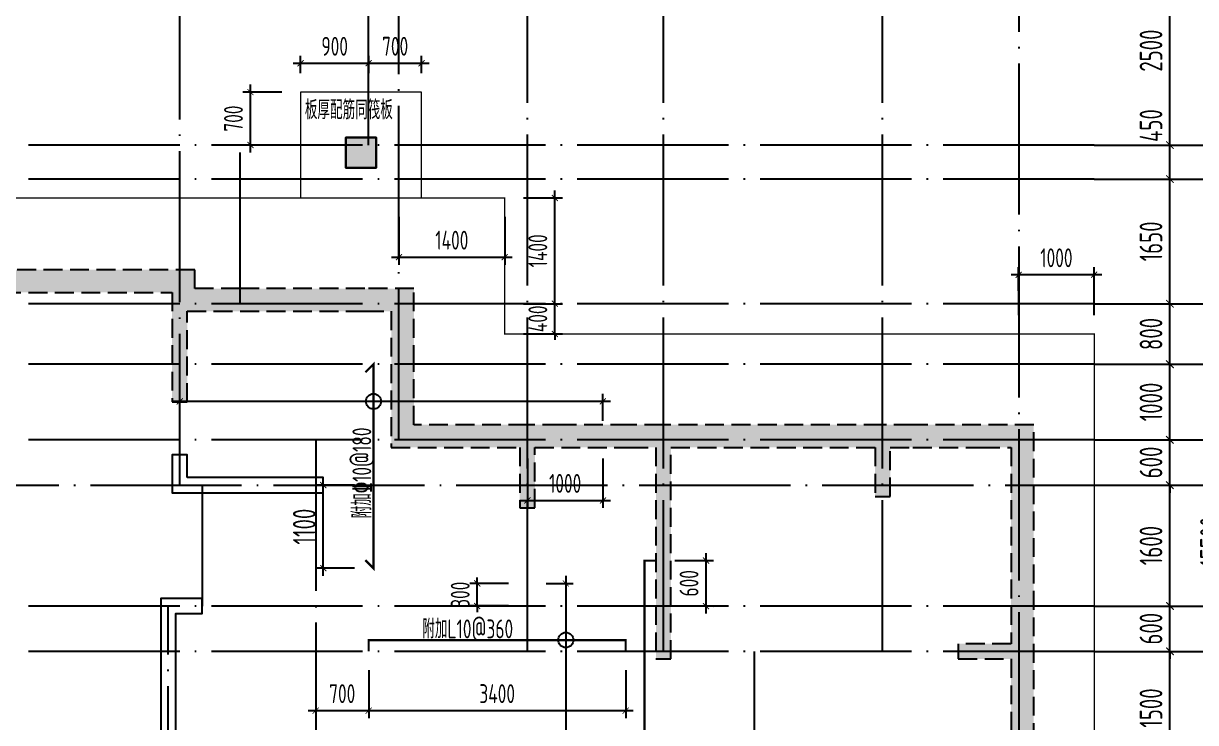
# Model space of a CAD drawing. Extents: x -461650 to 361314, y 245336 to 769729.
# Drawn here: x -174122 to -158616, y 714305 to 723557 of the extents above; entities that cross this region are included whole.
import ezdxf

# ---------------------------------------------------------------- set-up
doc = ezdxf.new("R2010")
doc.units = 0
doc.header["$LTSCALE"] = 1000
doc.linetypes.add('DASH', pattern=[0.35, 0.25, -0.1])
doc.linetypes.add('DOTE', pattern=[2.42, 2, -0.2, 0.02, -0.2])
doc.layers.get('0').update_dxf_attribs({"linetype": 'CONTINUOUS'})
doc.layers.get('DEFPOINTS').update_dxf_attribs({"linetype": 'CONTINUOUS'})
for name, color, linetype in [('A-AXIS', 1, 'CONTINUOUS'), ('A-DOTE', 10, 'DOTE'), ('S-B板配筋', 6, 'CONTINUOUS'), ('S-B板配筋号', 7, 'CONTINUOUS'), ('S-J基础底板', 5, 'CONTINUOUS'), ('S-J基础底板标注', 3, 'CONTINUOUS'), ('S-Q墙填充', 252, 'CONTINUOUS'), ('S-Q墙实线', 6, 'CONTINUOUS'), ('S-Q墙虚线', 6, 'DASH'), ('S-Y一般标注', 3, 'CONTINUOUS'), ('独立基础', 2, 'CONTINUOUS')]:
    doc.layers.add(name, color=color, linetype=linetype)
doc.layers.add('PUB_HATCH', color=8, linetype='CONTINUOUS', lineweight=9)
doc.styles.add('TSSD_DIMENSION', font='Tssdeng.shx', dxfattribs={"width": 0.7, "bigfont": 'tssdchn.shx'})
doc.styles.add('TSSD_REIN', font='tssdeng.shx', dxfattribs={"width": 0.7, "height": 300, "bigfont": 'tssdchn.shx'})
doc.dimstyles.new('TSSD_100_100', dxfattribs={"dimtxt": 300, "dimasz": 100, "dimexe": 100, "dimexo": 250, "dimgap": 100, "dimtad": 1, "dimdec": 0, "dimzin": 0, "dimdsep": 46, "dimtxsty": 'TSSD_DIMENSION', "dimblk": 'ARCHTICK', "dimcen": 0, "dimdle": 100, "dimclrt": 7, "dimadec": 0, "dimazin": 0, "dimtfac": 1, "dimtdec": 0, "dimtix": 1, "dimtmove": 2, "dimatfit": 3, "dimldrblk": 'ARCHTICK', "dimfxl": 0, "dimtolj": 1, "dimtzin": 0, "dimarcsym": 0})
doc.dimstyles.new('TSSD_100_100$0', dxfattribs={"dimtxt": 300, "dimasz": 80, "dimexe": 100, "dimexo": 250, "dimgap": 100, "dimtad": 1, "dimdec": 0, "dimzin": 0, "dimdsep": 46, "dimtxsty": 'TSSD_DIMENSION', "dimblk": 'ARCHTICK', "dimcen": 0, "dimdle": 100, "dimclrd": 3, "dimclre": 3, "dimclrt": 7, "dimadec": 0, "dimazin": 0, "dimtfac": 1, "dimtdec": 0, "dimtix": 1, "dimtmove": 2, "dimatfit": 3, "dimldrblk": 'ARCHTICK', "dimfxl": 0, "dimtolj": 1, "dimtzin": 0, "dimarcsym": 0})

# ---------------------------------------------------------------- blocks, each defined once
blk = doc.blocks.new('_ArchTick')
at = {"color": 0, "linetype": 'ByBlock', "const_width": 0.15}
blk.add_lwpolyline([(-0.5, -0.5), (0.5, 0.5)], dxfattribs=at)
blk = doc.blocks.new('*D48')
at = {"layer": 'DEFPOINTS', "color": 0}
for p in [(-171119, 722648), (-170455, 722648), (-170455, 721948)]:
    blk.add_point(p, dxfattribs=at)
at = {"layer": 'S-J基础底板标注', "color": 3, "lineweight": -2}
for p, q in [((-171119, 721848), (-171119, 722748)), ((-170705, 722648), (-171219, 722648)), ((-170705, 721948), (-171219, 721948))]:
    blk.add_line(p, q, dxfattribs=at)
at = {"layer": 'S-J基础底板标注', "color": 3, "lineweight": -2, "xscale": 80, "yscale": 80, "zscale": 80}
for p, rotation in [((-171119, 722648), 90), ((-171119, 721948), 270)]:
    blk.add_blockref('_ArchTick', p, dxfattribs=dict(at, rotation=rotation))
at = {"layer": 'S-J基础底板标注', "color": 7, "insert": (-171344, 722298), "char_height": 250, "attachment_point": 5, "rotation": 90, "style": 'TSSD_DIMENSION'}
blk.add_mtext('\\A1;700', dxfattribs=at)
blk = doc.blocks.new('*D61')
at = {"layer": 'DEFPOINTS', "color": 0}
for p in [(-168855, 723030), (-169555, 722648), (-168855, 722648)]:
    blk.add_point(p, dxfattribs=at)
at = {"layer": 'S-J基础底板标注', "color": 3, "lineweight": -2}
for p, q in [((-169555, 722898), (-169555, 723130)), ((-168855, 722898), (-168855, 723130)), ((-169655, 723030), (-168755, 723030))]:
    blk.add_line(p, q, dxfattribs=at)
at = {"layer": 'S-J基础底板标注', "color": 3, "lineweight": -2, "xscale": 80, "yscale": 80, "zscale": 80, "rotation": 180}
blk.add_blockref('_ArchTick', (-169555, 723030), dxfattribs=at)
at = {"layer": 'S-J基础底板标注', "color": 3, "lineweight": -2, "xscale": 80, "yscale": 80, "zscale": 80}
blk.add_blockref('_ArchTick', (-168855, 723030), dxfattribs=at)
at = {"layer": 'S-J基础底板标注', "color": 7, "insert": (-169205, 723255), "char_height": 250, "attachment_point": 5, "style": 'TSSD_DIMENSION'}
blk.add_mtext('\\A1;700', dxfattribs=at)
blk = doc.blocks.new('*D63')
at = {"layer": 'DEFPOINTS', "color": 0}
for p in [(-169555, 723030), (-170455, 722648), (-169555, 722648)]:
    blk.add_point(p, dxfattribs=at)
at = {"layer": 'S-J基础底板标注', "color": 3, "lineweight": -2}
for p, q in [((-170455, 722898), (-170455, 723130)), ((-169555, 722898), (-169555, 723130)), ((-170555, 723030), (-169455, 723030))]:
    blk.add_line(p, q, dxfattribs=at)
at = {"layer": 'S-J基础底板标注', "color": 3, "lineweight": -2, "xscale": 80, "yscale": 80, "zscale": 80, "rotation": 180}
blk.add_blockref('_ArchTick', (-170455, 723030), dxfattribs=at)
at = {"layer": 'S-J基础底板标注', "color": 3, "lineweight": -2, "xscale": 80, "yscale": 80, "zscale": 80}
blk.add_blockref('_ArchTick', (-169555, 723030), dxfattribs=at)
at = {"layer": 'S-J基础底板标注', "color": 7, "insert": (-170005, 723255), "char_height": 250, "attachment_point": 5, "style": 'TSSD_DIMENSION'}
blk.add_mtext('\\A1;900', dxfattribs=at)
blk = doc.blocks.new('*D69')
at = {"layer": 'DEFPOINTS', "color": 0}
for p in [(-160957, 720231), (-160956, 719447), (-159956, 719448)]:
    blk.add_point(p, dxfattribs=at)
at = {"layer": 'S-J基础底板标注', "color": 3, "lineweight": -2}
for p, q in [((-160956, 719697), (-160957, 720331)), ((-159956, 719698), (-159957, 720332)), ((-159857, 720232), (-161057, 720231))]:
    blk.add_line(p, q, dxfattribs=at)
at = {"layer": 'S-J基础底板标注', "color": 3, "lineweight": -2, "xscale": 80, "yscale": 80, "zscale": 80}
for p, rotation in [((-160957, 720231), 180.0573255938105), ((-159957, 720232), 0.0573255938105266)]:
    blk.add_blockref('_ArchTick', p, dxfattribs=dict(at, rotation=rotation))
at = {"layer": 'S-J基础底板标注', "color": 7, "insert": (-160457, 720456), "char_height": 250, "attachment_point": 5, "rotation": 0.0573, "style": 'TSSD_DIMENSION'}
blk.add_mtext('\\A1;1000', dxfattribs=at)
blk = doc.blocks.new('*D1678')
at = {"layer": 'DEFPOINTS', "color": 0}
for p in [(55600, 10900), (56600, 10900), (55600, 9400)]:
    blk.add_point(p, dxfattribs=at)
at = {"layer": 'S-Y一般标注', "color": 0, "lineweight": -2}
for p, q in [((55850, 10900), (56700, 10900)), ((56600, 9300), (56600, 11000)), ((55850, 9400), (56700, 9400))]:
    blk.add_line(p, q, dxfattribs=at)
at = {"layer": 'S-Y一般标注', "color": 0, "lineweight": -2, "xscale": 100, "yscale": 100, "zscale": 100}
for p, rotation in [((56600, 10900), 90), ((56600, 9400), 270)]:
    blk.add_blockref('_ArchTick', p, dxfattribs=dict(at, rotation=rotation))
at = {"layer": 'S-Y一般标注', "color": 7, "insert": (56350, 10150), "char_height": 300, "attachment_point": 5, "rotation": 90, "style": 'TSSD_DIMENSION'}
blk.add_mtext('\\A1;1500', dxfattribs=at)
blk = doc.blocks.new('*D1679')
at = {"layer": 'DEFPOINTS', "color": 0}
for p in [(55600, 11500), (56600, 11500), (55600, 10900)]:
    blk.add_point(p, dxfattribs=at)
at = {"layer": 'S-Y一般标注', "color": 0, "lineweight": -2}
for p, q in [((55850, 11500), (56700, 11500)), ((56600, 11500), (56600, 11600)), ((56600, 10900), (56600, 11500)), ((55850, 10900), (56700, 10900)), ((56600, 10900), (56600, 10800))]:
    blk.add_line(p, q, dxfattribs=at)
at = {"layer": 'S-Y一般标注', "color": 0, "lineweight": -2, "xscale": 100, "yscale": 100, "zscale": 100}
for p, rotation in [((56600, 11500), 270), ((56600, 10900), 90)]:
    blk.add_blockref('_ArchTick', p, dxfattribs=dict(at, rotation=rotation))
at = {"layer": 'S-Y一般标注', "color": 7, "insert": (56350, 11200), "char_height": 300, "attachment_point": 5, "rotation": 90, "style": 'TSSD_DIMENSION'}
blk.add_mtext('\\A1;600', dxfattribs=at)
blk = doc.blocks.new('*D1680')
at = {"layer": 'DEFPOINTS', "color": 0}
for p in [(55600, 13100), (56600, 13100), (55600, 11500)]:
    blk.add_point(p, dxfattribs=at)
at = {"layer": 'S-Y一般标注', "color": 0, "lineweight": -2}
for p, q in [((56600, 11400), (56600, 13200)), ((55850, 13100), (56700, 13100)), ((55850, 11500), (56700, 11500))]:
    blk.add_line(p, q, dxfattribs=at)
at = {"layer": 'S-Y一般标注', "color": 0, "lineweight": -2, "xscale": 100, "yscale": 100, "zscale": 100}
for p, rotation in [((56600, 13100), 90), ((56600, 11500), 270)]:
    blk.add_blockref('_ArchTick', p, dxfattribs=dict(at, rotation=rotation))
at = {"layer": 'S-Y一般标注', "color": 7, "insert": (56350, 12300), "char_height": 300, "attachment_point": 5, "rotation": 90, "style": 'TSSD_DIMENSION'}
blk.add_mtext('\\A1;1600', dxfattribs=at)
blk = doc.blocks.new('*D1681')
at = {"layer": 'DEFPOINTS', "color": 0}
for p in [(55600, 13700), (56600, 13700), (55600, 13100)]:
    blk.add_point(p, dxfattribs=at)
at = {"layer": 'S-Y一般标注', "color": 0, "lineweight": -2}
for p, q in [((55850, 13700), (56700, 13700)), ((56600, 13700), (56600, 13800)), ((56600, 13100), (56600, 13700)), ((55850, 13100), (56700, 13100)), ((56600, 13100), (56600, 13000))]:
    blk.add_line(p, q, dxfattribs=at)
at = {"layer": 'S-Y一般标注', "color": 0, "lineweight": -2, "xscale": 100, "yscale": 100, "zscale": 100}
for p, rotation in [((56600, 13700), 270), ((56600, 13100), 90)]:
    blk.add_blockref('_ArchTick', p, dxfattribs=dict(at, rotation=rotation))
at = {"layer": 'S-Y一般标注', "color": 7, "insert": (56350, 13400), "char_height": 300, "attachment_point": 5, "rotation": 90, "style": 'TSSD_DIMENSION'}
blk.add_mtext('\\A1;600', dxfattribs=at)
blk = doc.blocks.new('*D1682')
at = {"layer": 'DEFPOINTS', "color": 0}
for p in [(55600, 14700), (56600, 14700), (55600, 13700)]:
    blk.add_point(p, dxfattribs=at)
at = {"layer": 'S-Y一般标注', "color": 0, "lineweight": -2}
for p, q in [((56600, 13600), (56600, 14800)), ((55850, 14700), (56700, 14700)), ((55850, 13700), (56700, 13700))]:
    blk.add_line(p, q, dxfattribs=at)
at = {"layer": 'S-Y一般标注', "color": 0, "lineweight": -2, "xscale": 100, "yscale": 100, "zscale": 100}
for p, rotation in [((56600, 14700), 90), ((56600, 13700), 270)]:
    blk.add_blockref('_ArchTick', p, dxfattribs=dict(at, rotation=rotation))
at = {"layer": 'S-Y一般标注', "color": 7, "insert": (56350, 14200), "char_height": 300, "attachment_point": 5, "rotation": 90, "style": 'TSSD_DIMENSION'}
blk.add_mtext('\\A1;1000', dxfattribs=at)
blk = doc.blocks.new('*D1683')
at = {"layer": 'DEFPOINTS', "color": 0}
for p in [(55600, 20100), (57400, 20100), (55600, 4600)]:
    blk.add_point(p, dxfattribs=at)
at = {"layer": 'S-Y一般标注', "color": 0, "lineweight": -2}
for p, q in [((57400, 4500), (57400, 20200)), ((55850, 20100), (57500, 20100)), ((55850, 4600), (57500, 4600))]:
    blk.add_line(p, q, dxfattribs=at)
at = {"layer": 'S-Y一般标注', "color": 0, "lineweight": -2, "xscale": 100, "yscale": 100, "zscale": 100}
for p, rotation in [((57400, 20100), 90), ((57400, 4600), 270)]:
    blk.add_blockref('_ArchTick', p, dxfattribs=dict(at, rotation=rotation))
at = {"layer": 'S-Y一般标注', "color": 7, "insert": (57150, 12350), "char_height": 300, "attachment_point": 5, "rotation": 90, "style": 'TSSD_DIMENSION'}
blk.add_mtext('\\A1;15500', dxfattribs=at)
blk = doc.blocks.new('*D1684')
at = {"layer": 'DEFPOINTS', "color": 0}
for p in [(55600, 15500), (56600, 15500), (55600, 14700)]:
    blk.add_point(p, dxfattribs=at)
at = {"layer": 'S-Y一般标注', "color": 0, "lineweight": -2}
for p, q in [((56600, 14600), (56600, 15600)), ((55850, 15500), (56700, 15500)), ((55850, 14700), (56700, 14700))]:
    blk.add_line(p, q, dxfattribs=at)
at = {"layer": 'S-Y一般标注', "color": 0, "lineweight": -2, "xscale": 100, "yscale": 100, "zscale": 100}
for p, rotation in [((56600, 15500), 90), ((56600, 14700), 270)]:
    blk.add_blockref('_ArchTick', p, dxfattribs=dict(at, rotation=rotation))
at = {"layer": 'S-Y一般标注', "color": 7, "insert": (56350, 15100), "char_height": 300, "attachment_point": 5, "rotation": 90, "style": 'TSSD_DIMENSION'}
blk.add_mtext('\\A1;800', dxfattribs=at)
blk = doc.blocks.new('*D1685')
at = {"layer": 'DEFPOINTS', "color": 0}
for p in [(55600, 17600), (56600, 17600), (55600, 17150)]:
    blk.add_point(p, dxfattribs=at)
at = {"layer": 'S-Y一般标注', "color": 0, "lineweight": -2}
for p, q in [((56600, 17050), (56600, 17700)), ((55850, 17600), (56700, 17600)), ((55850, 17150), (56700, 17150))]:
    blk.add_line(p, q, dxfattribs=at)
at = {"layer": 'S-Y一般标注', "color": 0, "lineweight": -2, "xscale": 100, "yscale": 100, "zscale": 100}
for p, rotation in [((56600, 17600), 90), ((56600, 17150), 270)]:
    blk.add_blockref('_ArchTick', p, dxfattribs=dict(at, rotation=rotation))
at = {"layer": 'S-Y一般标注', "color": 7, "insert": (56350, 17858), "char_height": 300, "attachment_point": 5, "rotation": 90, "style": 'TSSD_DIMENSION'}
blk.add_mtext('\\A1;450', dxfattribs=at)
blk = doc.blocks.new('*D1686')
at = {"layer": 'DEFPOINTS', "color": 0}
for p in [(55600, 20100), (56600, 20100), (55600, 17600)]:
    blk.add_point(p, dxfattribs=at)
at = {"layer": 'S-Y一般标注', "color": 0, "lineweight": -2}
for p, q in [((56600, 17500), (56600, 20200)), ((55850, 20100), (56700, 20100)), ((55850, 17600), (56700, 17600))]:
    blk.add_line(p, q, dxfattribs=at)
at = {"layer": 'S-Y一般标注', "color": 0, "lineweight": -2, "xscale": 100, "yscale": 100, "zscale": 100}
for p, rotation in [((56600, 20100), 90), ((56600, 17600), 270)]:
    blk.add_blockref('_ArchTick', p, dxfattribs=dict(at, rotation=rotation))
at = {"layer": 'S-Y一般标注', "color": 7, "insert": (56350, 18850), "char_height": 300, "attachment_point": 5, "rotation": 90, "style": 'TSSD_DIMENSION'}
blk.add_mtext('\\A1;2500', dxfattribs=at)
blk = doc.blocks.new('*D1689')
at = {"layer": 'DEFPOINTS', "color": 0}
for p in [(55600, 17150), (56600, 17150), (55600, 15500)]:
    blk.add_point(p, dxfattribs=at)
at = {"layer": 'S-Y一般标注', "color": 0, "lineweight": -2}
for p, q in [((56600, 15400), (56600, 17250)), ((55850, 17150), (56700, 17150)), ((55850, 15500), (56700, 15500))]:
    blk.add_line(p, q, dxfattribs=at)
at = {"layer": 'S-Y一般标注', "color": 0, "lineweight": -2, "xscale": 100, "yscale": 100, "zscale": 100}
for p, rotation in [((56600, 17150), 90), ((56600, 15500), 270)]:
    blk.add_blockref('_ArchTick', p, dxfattribs=dict(at, rotation=rotation))
at = {"layer": 'S-Y一般标注', "color": 7, "insert": (56350, 16325), "char_height": 300, "attachment_point": 5, "rotation": 90, "style": 'TSSD_DIMENSION'}
blk.add_mtext('\\A1;1650', dxfattribs=at)
blk = doc.blocks.new('*D161')
at = {"layer": 'DEFPOINTS', "color": 0}
for p in [(-169155, 721248), (-167755, 721248), (-167755, 720464)]:
    blk.add_point(p, dxfattribs=at)
at = {"layer": 'S-J基础底板标注', "color": 3, "lineweight": -2}
for p, q in [((-169155, 720998), (-169155, 720364)), ((-167755, 720998), (-167755, 720364)), ((-169255, 720464), (-167655, 720464))]:
    blk.add_line(p, q, dxfattribs=at)
at = {"layer": 'S-J基础底板标注', "color": 3, "lineweight": -2, "xscale": 80, "yscale": 80, "zscale": 80, "rotation": 180}
blk.add_blockref('_ArchTick', (-169155, 720464), dxfattribs=at)
at = {"layer": 'S-J基础底板标注', "color": 3, "lineweight": -2, "xscale": 80, "yscale": 80, "zscale": 80}
blk.add_blockref('_ArchTick', (-167755, 720464), dxfattribs=at)
at = {"layer": 'S-J基础底板标注', "color": 7, "insert": (-168455, 720689), "char_height": 250, "attachment_point": 5, "style": 'TSSD_DIMENSION'}
blk.add_mtext('\\A1;1400', dxfattribs=at)
blk = doc.blocks.new('*D163')
at = {"layer": 'DEFPOINTS', "color": 0}
for p in [(-167755, 721248), (-167092, 721248), (-167755, 719848)]:
    blk.add_point(p, dxfattribs=at)
at = {"layer": 'S-J基础底板标注', "color": 3, "lineweight": -2}
for p, q in [((-167092, 719748), (-167092, 721348)), ((-167505, 721248), (-166992, 721248)), ((-167505, 719848), (-166992, 719848))]:
    blk.add_line(p, q, dxfattribs=at)
at = {"layer": 'S-J基础底板标注', "color": 3, "lineweight": -2, "xscale": 80, "yscale": 80, "zscale": 80}
for p, rotation in [((-167092, 721248), 90), ((-167092, 719848), 270)]:
    blk.add_blockref('_ArchTick', p, dxfattribs=dict(at, rotation=rotation))
at = {"layer": 'S-J基础底板标注', "color": 7, "insert": (-167317, 720548), "char_height": 250, "attachment_point": 5, "rotation": 90, "style": 'TSSD_DIMENSION'}
blk.add_mtext('\\A1;1400', dxfattribs=at)
blk = doc.blocks.new('A$C028C60F5')
at = {"color": 6}
blk.add_lwpolyline([(400, 0), (0, 0), (0, -400), (400, -400)], close=True, dxfattribs=at)
at = {"layer": 'PUB_HATCH'}
blk.add_solid([(0, -400), (400, -400), (0, 0), (400, 0)], dxfattribs=at)
blk = doc.blocks.new('A$C3EFA6995')
for p in [(9700, 100), (9700, -2400), (15900, -2400)]:
    blk.add_blockref('A$C028C60F5', p)
at = {"xscale": -1}
blk.add_blockref('A$C028C60F5', (16300, 100), dxfattribs=at)
blk = doc.blocks.new('*D1519')
at = {"layer": 'DEFPOINTS', "color": 0}
for p in [(-167755, 719848), (-167092, 719848), (-167755, 719448)]:
    blk.add_point(p, dxfattribs=at)
at = {"layer": 'S-J基础底板标注', "color": 3, "lineweight": -2}
for p, q in [((-167505, 719848), (-166992, 719848)), ((-167092, 719848), (-167092, 719928)), ((-167092, 719448), (-167092, 719848)), ((-167505, 719448), (-166992, 719448)), ((-167092, 719448), (-167092, 719368))]:
    blk.add_line(p, q, dxfattribs=at)
at = {"layer": 'S-J基础底板标注', "color": 3, "lineweight": -2, "xscale": 80, "yscale": 80, "zscale": 80}
for p, rotation in [((-167092, 719848), 270), ((-167092, 719448), 90)]:
    blk.add_blockref('_ArchTick', p, dxfattribs=dict(at, rotation=rotation))
at = {"layer": 'S-J基础底板标注', "color": 7, "insert": (-167317, 719648), "char_height": 250, "attachment_point": 5, "rotation": 90, "style": 'TSSD_DIMENSION'}
blk.add_mtext('\\A1;400', dxfattribs=at)
blk = doc.blocks.new('*D1576')
at = {"layer": 'DEFPOINTS', "color": 0}
for p in [(-165755, 716448), (-165092, 716448), (-165755, 715848)]:
    blk.add_point(p, dxfattribs=at)
at = {"layer": 'S-J基础底板标注', "color": 3, "lineweight": -2}
for p, q in [((-165092, 715747), (-165092, 716548)), ((-165505, 716448), (-164992, 716448)), ((-165505, 715848), (-164992, 715847))]:
    blk.add_line(p, q, dxfattribs=at)
at = {"layer": 'S-J基础底板标注', "color": 3, "lineweight": -2, "xscale": 80, "yscale": 80, "zscale": 80}
for p, rotation in [((-165092, 716448), 89.99605264840068), ((-165092, 715847), 269.9960526484007)]:
    blk.add_blockref('_ArchTick', p, dxfattribs=dict(at, rotation=rotation))
at = {"layer": 'S-J基础底板标注', "color": 7, "insert": (-165317, 716148), "char_height": 250, "attachment_point": 5, "rotation": 89.9961, "style": 'TSSD_DIMENSION'}
blk.add_mtext('\\A1;600', dxfattribs=at)
blk = doc.blocks.new('*D1606')
at = {"layer": 'DEFPOINTS', "color": 0, "ltscale": 0.5}
for p in [(-167455, 716147), (-167455, 712547), (-166947, 712547)]:
    blk.add_point(p, dxfattribs=at)
at = {"layer": 'S-J基础底板标注', "color": 3, "lineweight": -2, "ltscale": 0.5}
for p, q in [((-166948, 716247), (-166947, 712447)), ((-167205, 716147), (-166848, 716147)), ((-167205, 712547), (-166847, 712547))]:
    blk.add_line(p, q, dxfattribs=at)
at = {"layer": 'S-J基础底板标注', "color": 3, "lineweight": -2, "ltscale": 0.5, "xscale": 80, "yscale": 80, "zscale": 80}
for p, rotation in [((-166948, 716147), 90.00049671050108), ((-166947, 712547), 270.0004967105011)]:
    blk.add_blockref('_ArchTick', p, dxfattribs=dict(at, rotation=rotation))
blk = doc.blocks.new('*D1583')
at = {"layer": 'DEFPOINTS', "color": 0}
for p in [(-170256, 715248), (-169555, 715248), (-169555, 714463)]:
    blk.add_point(p, dxfattribs=at)
at = {"layer": 'S-J基础底板标注', "color": 3, "lineweight": -2}
for p, q in [((-170256, 714998), (-170256, 714363)), ((-169555, 714998), (-169555, 714363)), ((-170356, 714463), (-169455, 714463))]:
    blk.add_line(p, q, dxfattribs=at)
at = {"layer": 'S-J基础底板标注', "color": 3, "lineweight": -2, "xscale": 80, "yscale": 80, "zscale": 80, "rotation": 180}
blk.add_blockref('_ArchTick', (-170256, 714463), dxfattribs=at)
at = {"layer": 'S-J基础底板标注', "color": 3, "lineweight": -2, "xscale": 80, "yscale": 80, "zscale": 80}
blk.add_blockref('_ArchTick', (-169555, 714463), dxfattribs=at)
at = {"layer": 'S-J基础底板标注', "color": 7, "insert": (-169905, 714688), "char_height": 250, "attachment_point": 5, "style": 'TSSD_DIMENSION'}
blk.add_mtext('\\A1;700', dxfattribs=at)
blk = doc.blocks.new('*D1584')
at = {"layer": 'DEFPOINTS', "color": 0}
for p in [(-169555, 715248), (-166155, 715248), (-166155, 714463)]:
    blk.add_point(p, dxfattribs=at)
at = {"layer": 'S-J基础底板标注', "color": 3, "lineweight": -2}
for p, q in [((-169555, 714998), (-169555, 714363)), ((-166155, 714998), (-166155, 714363)), ((-169655, 714463), (-166055, 714463))]:
    blk.add_line(p, q, dxfattribs=at)
at = {"layer": 'S-J基础底板标注', "color": 3, "lineweight": -2, "xscale": 80, "yscale": 80, "zscale": 80, "rotation": 180}
blk.add_blockref('_ArchTick', (-169555, 714463), dxfattribs=at)
at = {"layer": 'S-J基础底板标注', "color": 3, "lineweight": -2, "xscale": 80, "yscale": 80, "zscale": 80}
blk.add_blockref('_ArchTick', (-166155, 714463), dxfattribs=at)
at = {"layer": 'S-J基础底板标注', "color": 7, "insert": (-167855, 714688), "char_height": 250, "attachment_point": 5, "style": 'TSSD_DIMENSION'}
blk.add_mtext('\\A1;3400', dxfattribs=at)
blk = doc.blocks.new('*D1592')
at = {"layer": 'DEFPOINTS', "color": 0, "ltscale": 0.5}
for p in [(-172055, 718556), (-172055, 718048), (-166456, 718048)]:
    blk.add_point(p, dxfattribs=at)
at = {"layer": 'S-J基础底板标注', "color": 3, "lineweight": -2, "ltscale": 0.5}
for p, q in [((-166356, 718556), (-172155, 718556)), ((-172055, 718298), (-172055, 718656)), ((-166456, 718298), (-166456, 718656))]:
    blk.add_line(p, q, dxfattribs=at)
at = {"layer": 'S-J基础底板标注', "color": 3, "lineweight": -2, "ltscale": 0.5, "xscale": 80, "yscale": 80, "zscale": 80}
for p, rotation in [((-172055, 718556), 179.99999646748), ((-166456, 718556), 359.99999646748)]:
    blk.add_blockref('_ArchTick', p, dxfattribs=dict(at, rotation=rotation))
blk = doc.blocks.new('*D1543')
at = {"layer": 'DEFPOINTS', "color": 0}
for p in [(-170156, 717448), (-169492, 717448), (-169492, 716348)]:
    blk.add_point(p, dxfattribs=at)
at = {"layer": 'S-J基础底板标注', "color": 3, "lineweight": -2}
for p, q in [((-170156, 716248), (-170156, 717548)), ((-169742, 717448), (-170256, 717448)), ((-169742, 716348), (-170256, 716348))]:
    blk.add_line(p, q, dxfattribs=at)
at = {"layer": 'S-J基础底板标注', "color": 3, "lineweight": -2, "xscale": 80, "yscale": 80, "zscale": 80}
for p, rotation in [((-170156, 717448), 90), ((-170156, 716348), 270)]:
    blk.add_blockref('_ArchTick', p, dxfattribs=dict(at, rotation=rotation))
at = {"layer": 'S-J基础底板标注', "color": 7, "insert": (-170406, 716898), "char_height": 300, "attachment_point": 5, "rotation": 90, "style": 'TSSD_DIMENSION'}
blk.add_mtext('\\A1;1100', dxfattribs=at)
blk = doc.blocks.new('*D1555')
at = {"layer": 'DEFPOINTS', "color": 0}
for p in [(-168119, 716147), (-167455, 716147), (-167455, 715848)]:
    blk.add_point(p, dxfattribs=at)
at = {"layer": 'S-J基础底板标注', "color": 3, "lineweight": -2}
for p, q in [((-168119, 716147), (-168119, 716227)), ((-167705, 716147), (-168219, 716147)), ((-168119, 715848), (-168119, 716147)), ((-167705, 715848), (-168219, 715848)), ((-168119, 715848), (-168119, 715768))]:
    blk.add_line(p, q, dxfattribs=at)
at = {"layer": 'S-J基础底板标注', "color": 3, "lineweight": -2, "xscale": 80, "yscale": 80, "zscale": 80}
for p, rotation in [((-168119, 716147), 270), ((-168119, 715848), 90)]:
    blk.add_blockref('_ArchTick', p, dxfattribs=dict(at, rotation=rotation))
at = {"layer": 'S-J基础底板标注', "color": 7, "insert": (-168344, 715997), "char_height": 250, "attachment_point": 5, "rotation": 90, "style": 'TSSD_DIMENSION'}
blk.add_mtext('\\A1;300', dxfattribs=at)
blk = doc.blocks.new('*D1560')
at = {"layer": 'DEFPOINTS', "color": 0}
for p in [(-167455, 718048), (-166456, 718048), (-166456, 717245)]:
    blk.add_point(p, dxfattribs=at)
at = {"layer": 'S-J基础底板标注', "color": 3, "lineweight": -2}
for p, q in [((-167455, 717798), (-167455, 717145)), ((-166456, 717798), (-166456, 717145)), ((-167555, 717245), (-166356, 717245))]:
    blk.add_line(p, q, dxfattribs=at)
at = {"layer": 'S-J基础底板标注', "color": 3, "lineweight": -2, "xscale": 80, "yscale": 80, "zscale": 80, "rotation": 180}
blk.add_blockref('_ArchTick', (-167455, 717245), dxfattribs=at)
at = {"layer": 'S-J基础底板标注', "color": 3, "lineweight": -2, "xscale": 80, "yscale": 80, "zscale": 80}
blk.add_blockref('_ArchTick', (-166456, 717245), dxfattribs=at)
at = {"layer": 'S-J基础底板标注', "color": 7, "insert": (-166956, 717470), "char_height": 250, "attachment_point": 5, "style": 'TSSD_DIMENSION'}
blk.add_mtext('\\A1;1000', dxfattribs=at)
blk = doc.blocks.new('20210824.17211196')
at = {"layer": 'S-Q墙填充', "ltscale": 0.5}
h = blk.add_hatch(dxfattribs=at)
h.set_pattern_fill('ARMORED', color=252, scale=30, style=0)
h.set_pattern_definition([(50, (48278.55, 29260.87), (215.17805, -18.82564), [22.5, -247.5]), (355, (48278.55, 29260.87), (-41.6254, 225.65764), [18, -198]), (100.4514, (48296.48, 29259.3), (173.5528, 206.83186), [19.12206, -210.34263]), (46.1842, (48278.55, 29320.87), (320.1723, -49.6557), [33.75, -371.25]), (96.6356, (48305.23, 29316.73), (280.3988, 292.2354), [28.6831, -315.5139]), (351.1842, (48278.55, 29320.87), (280.3986, 292.2356), [27, -297]), (21, (48308.55, 29305.87), (179.07212, -120.78567), [22.5, -247.5]), (326, (48308.55, 29305.87), (72.9946, 217.545), [18, -198]), (71.4514, (48323.47, 29295.8), (252.0668, 96.75915), [19.12206, -210.34263]), (37.5, (48278.55, 29260.87), (3.647957, 99.868156), [0, -195.6, 0, -201, 0, -198.75]), (7.5, (48278.55, 29260.87), (78.92086, 118.32351), [0, -114.6, 0, -191.1, 0, -75.75]), (327.5, (48211.65, 29260.87), (160.14673, -6.76646), [0, -75, 0, -234, 0, -310.5]), (317.5, (48181.65, 29260.87), (174.95585, 30.0315), [0, -97.5, 0, -155.4, 0, -220.5]), (45, (48278.55, 29260.87), (-106.06602, 106.06602), [])])
h.paths.add_polyline_path([(147542, 66729), (145942, 66729), (145542, 66729), (142642, 66729), (142192, 66729), (141292, 66729), (140842, 66729), (139342, 66729), (139342, 67529), (139342, 68529), (138692, 68529), (137042, 68529), (136442, 68529), (136442, 68779), (133242, 68779), (133242, 68529), (132642, 68529), (131042, 68529), (130342, 68529), (130342, 67529), (130342, 66729), (117642, 66729), (117192, 66729), (116292, 66729), (115842, 66729), (114342, 66729), (114342, 67529), (114342, 68529), (113692, 68529), (112042, 68529), (111442, 68529), (111442, 68779), (108242, 68779), (108242, 68529), (107642, 68529), (106042, 68529), (105342, 68529), (105342, 67529), (105342, 66729), (97142, 66729), (97142, 63729), (97142, 61129), (97142, 59029), (99942, 59029), (106442, 59029), (106442, 57829), (107492, 57829), (109842, 57829), (112192, 57829), (113242, 57829), (113242, 59029), (118842, 59029), (119742, 59029), (122342, 59029), (124942, 59029), (125842, 59029), (131442, 59029), (131442, 57829), (132492, 57829), (134842, 57829), (137192, 57829), (138242, 57829), (138242, 59029), (143842, 59029), (144742, 59029), (147542, 59029)])
h.paths.add_polyline_path([(100942, 59329), (100942, 60779), (100742, 60779), (100742, 59329), (99942, 59329), (97442, 59329), (97442, 61129), (97442, 63629), (98142, 63629), (98142, 63829), (97442, 63829), (97442, 66429), (97842, 66429), (98742, 66429), (99042, 66429), (99042, 65779), (99242, 65779), (99242, 66429), (101942, 66429), (101942, 63629), (102142, 63629), (102142, 66429), (102492, 66429), (103392, 66429), (103742, 66429), (103742, 65629), (103942, 65629), (103942, 66429), (105642, 66429), (105642, 67529), (105642, 68229), (106042, 68229), (107642, 68229), (108342, 68229), (108342, 67029), (108542, 67029), (108542, 68329), (108542, 68479), (111142, 68479), (111142, 68329), (111142, 67029), (111342, 67029), (111342, 68229), (112042, 68229), (113692, 68229), (114042, 68229), (114042, 67529), (114042, 66429), (115742, 66429), (115742, 65629), (115942, 65629), (115942, 66429), (116292, 66429), (117192, 66429), (117542, 66429), (117542, 63629), (117742, 63629), (117742, 66429), (120442, 66429), (120442, 63629), (120642, 63629), (120642, 66429), (120942, 66429), (121942, 66429), (122242, 66429), (122242, 66429), (122442, 66429), (122442, 66429), (122742, 66429), (123742, 66429), (124042, 66429), (124042, 63629), (124242, 63629), (124242, 66429), (126942, 66429), (126942, 63629), (127142, 63629), (127142, 66429), (127492, 66429), (128392, 66429), (128742, 66429), (128742, 65629), (128942, 65629), (128942, 66429), (130642, 66429), (130642, 67529), (130642, 68229), (131042, 68229), (132642, 68229), (133342, 68229), (133342, 67029), (133542, 67029), (133542, 68479), (136142, 68479), (136142, 67029), (136342, 67029), (136342, 68229), (137042, 68229), (138692, 68229), (139042, 68229), (139042, 67529), (139042, 66429), (140742, 66429), (140742, 65629), (140942, 65629), (140942, 66429), (141292, 66429), (142192, 66429), (142542, 66429), (142542, 63629), (142742, 63629), (142742, 66429), (145442, 66429), (145442, 65779), (145642, 65779), (145642, 66429), (145942, 66429), (146842, 66429), (147242, 66429), (147242, 63829), (146542, 63829), (146542, 63629), (147242, 63629), (147242, 61129), (147242, 59329), (144742, 59329), (143942, 59329), (143942, 60779), (143742, 60779), (143742, 59329), (138242, 59329), (138242, 59579), (137942, 59579), (137942, 59229), (137942, 58129), (137192, 58129), (134842, 58129), (132492, 58129), (131742, 58129), (131742, 59229), (131742, 59579), (131442, 59579), (131442, 59329), (125942, 59329), (125942, 60779), (125742, 60779), (125742, 59329), (124942, 59329), (122342, 59329), (119742, 59329), (118942, 59329), (118942, 60779), (118742, 60779), (118742, 59329), (113242, 59329), (113242, 59579), (112942, 59579), (112942, 59229), (112942, 58129), (112192, 58129), (109842, 58129), (107492, 58129), (106742, 58129), (106742, 59229), (106742, 59579), (106442, 59579), (106442, 59329)], flags=16)
at = {"layer": 'S-Q墙实线'}
for points in [[(136342, 66029), (136342, 66329), (136142, 66329), (136142, 65829), (136542, 65829), (138142, 65829), (138142, 66029), (136542, 66029)], [(135992, 62329), (135792, 62329), (135792, 62129), (136192, 62129), (136192, 64229), (136542, 64229), (136542, 64429), (135992, 64429)]]:
    blk.add_lwpolyline(points, close=True, dxfattribs=at)
at = {"layer": 'S-Q墙虚线', "linetype": 'ByBlock'}
blk.add_lwpolyline([(138842, 70529), (138442, 70529), (138442, 70129), (138842, 70129)], close=True, dxfattribs=at)
at = {"layer": 'S-Q墙虚线', "color": 6}
for points in [[(132492, 57829), (134842, 57829), (137192, 57829), (138242, 57829), (138242, 59029), (143842, 59029), (144742, 59029), (147542, 59029), (147542, 66729), (145942, 66729), (145542, 66729), (142642, 66729), (142192, 66729), (141292, 66729), (140842, 66729), (139342, 66729), (139342, 67529), (139342, 68529), (138692, 68529), (137042, 68529), (136442, 68529), (136442, 68779), (133242, 68779)], [(133542, 68479), (136142, 68479), (136142, 67029), (136342, 67029), (136342, 68229), (137042, 68229), (138692, 68229), (139042, 68229), (139042, 67529), (139042, 66429), (140742, 66429), (140742, 65629), (140942, 65629), (140942, 66429), (141292, 66429), (142192, 66429), (142542, 66429), (142542, 63629), (142742, 63629), (142742, 66429), (145442, 66429), (145442, 65779), (145642, 65779), (145642, 66429), (145942, 66429), (146842, 66429), (147242, 66429), (147242, 63829), (146542, 63829), (146542, 63629), (147242, 63629), (147242, 61129)]]:
    blk.add_lwpolyline(points, dxfattribs=at)
blk = doc.blocks.new('20210726.16350016')
at = {"layer": 'A-AXIS'}
for p, q in [((55600, 17600), (58400, 17600)), ((55600, 17150), (58400, 17150)), ((55600, 15500), (58400, 15500)), ((55600, 14700), (58400, 14700)), ((55600, 13700), (58400, 13700)), ((55600, 13100.3), (58400, 13100.3)), ((55600, 11500), (58400, 11500)), ((55600, 10900), (58400, 10900))]:
    blk.add_line(p, q, dxfattribs=at)
at = {"layer": 'A-DOTE'}
for p, q in [((43500, 13100.3), (43500, 21100)), ((46000, 17600), (46000, 21100)), ((46400, 13700), (46400, 21100)), ((48100, 10900), (48100, 21100)), ((49900, 10900), (49900, 21100)), ((52800, 10900), (52800, 21100)), ((54600, 21100), (54600, 3600)), ((55600, 17600), (3600, 17600)), ((44300, 15500), (44300, 17600)), ((55600, 17150), (3600, 17150)), ((55600, 15500), (3600, 15500)), ((55600, 14700), (3600, 14700)), ((55600, 13700), (3600, 13700)), ((45299.8, 13700), (45300, 3600)), ((3600, 13100.3), (55600, 13100.3)), ((43800, 11500), (43800, 13100)), ((55600, 11500), (3600, 11500)), ((43350, 3600), (43350, 11500)), ((55600, 10900), (3600, 10900)), ((51100, 10900), (51100, 3600))]:
    blk.add_line(p, q, dxfattribs=at)
at = {"layer": 'S-Y一般标注'}
for base, p1, p2, picture, middle in [((57400, 20100), (55600, 4600), (55600, 20100), '*D1683', (57150, 12350)), ((56600, 20100), (55600, 17600), (55600, 20100), '*D1686', (56350, 18850)), ((56600, 17150), (55600, 15500), (55600, 17150), '*D1689', (56350, 16325)), ((56600, 15500), (55600, 14700), (55600, 15500), '*D1684', (56350, 15100)), ((56600, 14700), (55600, 13700), (55600, 14700), '*D1682', (56350, 14200)), ((56600, 13700), (55600, 13100.3), (55600, 13700), '*D1681', (56350, 13400.2)), ((56600, 13100.3), (55600, 11500), (55600, 13100.3), '*D1680', (56350, 12300.2)), ((56600, 11500), (55600, 10900), (55600, 11500), '*D1679', (56350, 11200)), ((56600, 10900), (55600, 9400), (55600, 10900), '*D1678', (56350, 10150))]:
    dim = blk.add_linear_dim(base=base, p1=p1, p2=p2, angle=90, dimstyle='TSSD_100_100', dxfattribs=at)
    dim.commit()
    dim.dimension.update_dxf_attribs({"geometry": picture, "text_midpoint": middle})
dim = blk.add_linear_dim(base=(56600, 17600), p1=(55600, 17150), p2=(55600, 17600), angle=90, dimstyle='TSSD_100_100', dxfattribs=at)
dim.commit()
dim.dimension.update_dxf_attribs({"geometry": '*D1685', "text_midpoint": (56350, 17858.1), "dimtype": 160})

msp = doc.modelspace()

# ---------------------------------------------------------------- linework, layer by layer
at = {"layer": 'S-B板配筋', "const_width": 30}
for points in [[(-169598.05, 716453.59), (-169491.98, 716347.52), (-169491.98, 719047.52), (-169598.05, 718941.46)], [(-165755.41, 716447.79), (-165905.41, 716447.79), (-165905.48, 711547.41), (-165755.48, 711547.41)], [(-169555.09, 715247.52), (-169555.09, 715397.52), (-166155.46, 715397.52), (-166155.46, 715247.52)]]:
    msp.add_lwpolyline(points, dxfattribs=at)
at = {"layer": 'S-J基础底板', "const_width": 20}
msp.add_lwpolyline([(-203055.49, 708147.52), (-193855.42, 708147.52), (-193855.46, 709547.43), (-178055.46, 709547.78), (-178055.46, 708147.52), (-168855.47, 708147.51), (-168855.46, 709347.52), (-159955.46, 709347.52), (-159955.43, 719447.52), (-167755.45, 719447.52), (-167755.45, 721247.52), (-179155.45, 721247.52), (-179155.45, 719547.52), (-192755.45, 719547.52), (-192755.45, 721247.52), (-204155.45, 721247.52), (-204155.45, 719447.52), (-211955.45, 719447.52), (-211955.46, 709347.61), (-203055.45, 709347.43)], close=True, dxfattribs=at)
at = {"layer": 'S-J基础底板标注', "color": 2, "ltscale": 0.5}
for centre in [(-169491.22, 718555.74), (-166947.49, 715397.52)]:
    msp.add_circle(centre, 100, dxfattribs=at)
at = {"layer": 'S-Q墙虚线', "linetype": 'ByBlock'}
msp.add_lwpolyline([(-169455.45, 722047.52), (-169855.45, 722047.52), (-169855.45, 721647.52), (-169455.45, 721647.52)], close=True, dxfattribs=at)
at = {"layer": '独立基础', "lineweight": 18}
msp.add_lwpolyline([(-168855.46, 722647.52), (-170455.46, 722647.52), (-170455.46, 721247.52), (-168855.46, 721247.52)], close=True, dxfattribs=at)

# ---------------------------------------------------------------- block references
at = {"xscale": -1}
msp.add_blockref('A$C3EFA6995', (-159755.45, 724447.52), dxfattribs=at)
at = {"layer": 'A-DOTE'}
msp.add_blockref('20210726.16350016', (-215555.45, 704347.47), dxfattribs=at)
at = {"layer": 'S-Q墙实线'}
msp.add_blockref('20210824.17211196', (-308297.76, 651518.54), dxfattribs=at)

# ---------------------------------------------------------------- texts
at = {"layer": 'S-B板配筋号', "color": 1, "style": 'TSSD_REIN', "width": 0.7}
for s, p in [('板厚配筋同筏板', (-170398.84, 722289.13)), ('附加L10@360', (-168845.48, 715419.84))]:
    msp.add_text(s, height=250, dxfattribs=at).set_placement(p)
msp.add_text('附加%%13210@180', height=250, rotation=90, dxfattribs=at).set_placement((-169520.46, 717007.75))

# ---------------------------------------------------------------- dimensions: what is measured, and where the dimension line sits
at = {"layer": 'S-J基础底板标注'}
for p1, p2, distance, override, picture, middle in [((-170455.46, 722647.52), (-169555.45, 722647.52), 382.91, {"dimtxt": 250}, '*D63', (-170005.46, 723255.43)), ((-169555.45, 722647.52), (-168855.46, 722647.52), 382.91, {"dimtxt": 250}, '*D61', (-169205.46, 723255.43)), ((-170455.46, 721947.52), (-170455.46, 722647.52), 663.65, {"dimtxt": 250}, '*D48', (-171344.11, 722297.52)), ((-167755.45, 719847.52), (-167755.45, 721247.52), -663.65, {"dimtxt": 250}, '*D163', (-167316.8, 720547.52)), ((-169155.45, 721247.52), (-167755.45, 721247.52), -783.84, {"dimtxt": 250}, '*D161', (-168455.45, 720688.68)), ((-159955.85, 719447.52), (-160955.85, 719446.52), -784.24, {"dimtxt": 250}, '*D69', (-160456.86, 720456.26)), ((-167755.45, 719447.52), (-167755.45, 719847.52), -663.65, {"dimtxt": 250}, '*D1519', (-167316.8, 719647.52)), ((-167455.45, 718047.52), (-166455.85, 718047.52), -802.48, {"dimtxt": 250}, '*D1560', (-166955.65, 717470.04)), ((-169491.98, 716347.52), (-169491.98, 717447.79), 663.65, {"dimlfac": -1}, '*D1543', (-170405.63, 716897.66)), ((-165755.45, 715847.52), (-165755.41, 716447.79), -663.65, {"dimtxt": 250}, '*D1576', (-165316.78, 716147.63)), ((-167455.45, 715847.52), (-167455.45, 716147.09), 663.65, {"dimtxt": 250}, '*D1555', (-168344.1, 715997.31)), ((-170255.58, 715247.52), (-169555.09, 715247.52), -784.48, {"dimtxt": 250}, '*D1583', (-169905.33, 714688.04)), ((-169555.09, 715247.52), (-166155.46, 715247.52), -784.48, {"dimtxt": 250}, '*D1584', (-167855.27, 714688.04))]:
    dim = msp.add_aligned_dim(p1=p1, p2=p2, distance=distance, dimstyle='TSSD_100_100$0', override=override, dxfattribs=at)
    dim.commit()
    dim.dimension.update_dxf_attribs({"geometry": picture, "text_midpoint": middle})
at = {"layer": 'S-J基础底板标注', "color": 2, "ltscale": 0.5}
dim = msp.add_aligned_dim(p1=(-166455.85, 718047.52), p2=(-172055.45, 718047.52), distance=-508.22, text=' ', dimstyle='TSSD_100_100$0', override={"dimlfac": -1}, dxfattribs=at)
dim.commit()
dim.dimension.update_dxf_attribs({"geometry": '*D1592', "text_midpoint": (-169255.65, 718555.74)})
dim = msp.add_aligned_dim(p1=(-167455.45, 716146.94), p2=(-167455.42, 712547.4), distance=507.94, text=' ', dimstyle='TSSD_100_100$0', dxfattribs=at)
dim.commit()
dim.dimension.update_dxf_attribs({"geometry": '*D1606', "text_midpoint": (-166947.5, 714347.17)})

doc.saveas('drawing.dxf')
